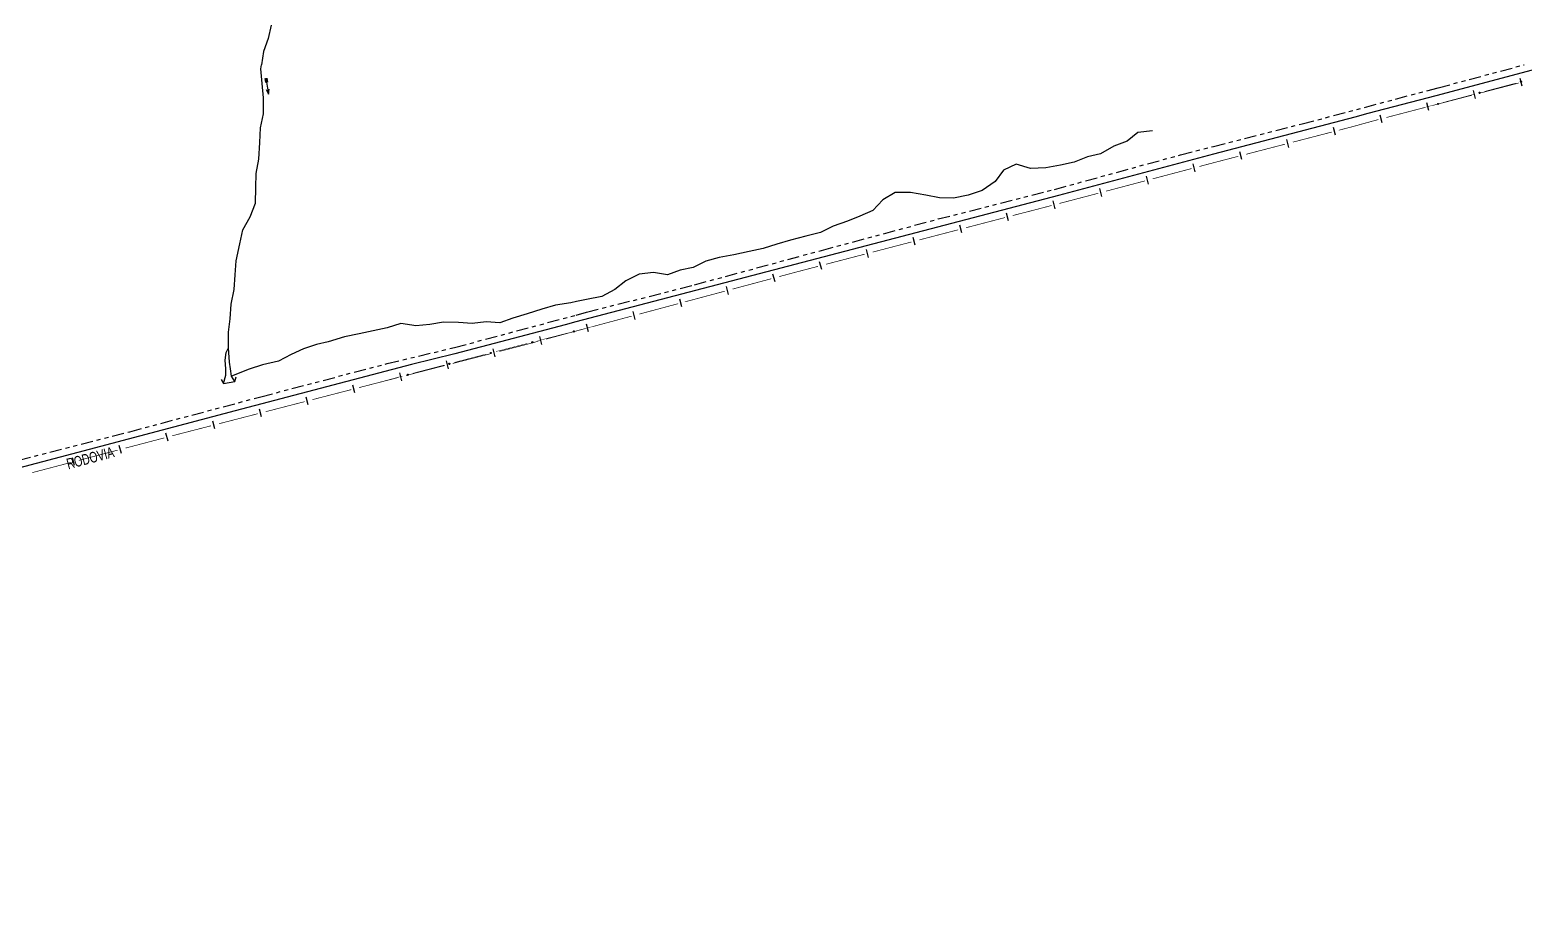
# Model space of a CAD drawing. Extents: x 208948 to 212966, y 4875285 to 4878160.
# Drawn here: x 209993 to 210550, y 4875288 to 4875617 of the extents above; entities that cross this region are included whole.
import ezdxf

# ---------------------------------------------------------------- set-up
doc = ezdxf.new("R2010")
doc.units = 0
doc.header["$LTSCALE"] = 1.5
doc.header["$MEASUREMENT"] = 0
doc.linetypes.add('TRACO_13', pattern=[8, 5, -1, 1, -1])
doc.linetypes.add('TRACO_25', pattern=[8, 3, -1, 1, -1, 1, -1])
for name, color, linetype in [('HD-CURSO-INTER', 170, 'CONTINUOUS'), ('HD-CURSO-PERENE', 170, 'CONTINUOUS'), ('HD-TXT-PERENE', 170, 'CONTINUOUS'), ('LM-LIM-SETORES-BAIRROS', 7, 'CONTINUOUS'), ('SV-EIXO-ROD-ESTR', 7, 'CONTINUOUS'), ('SV-FX-DOM-EST', 20, 'CONTINUOUS'), ('SV-PONTE-BUEIRO', 251, 'CONTINUOUS'), ('SV-ROD-ESTADUAIS', 20, 'CONTINUOUS'), ('SV-TXT-ROD-EST', 7, 'CONTINUOUS')]:
    doc.layers.add(name, color=color, linetype=linetype)
doc.styles.add('ARIAL', font='ARIAL.SHX')

# ---------------------------------------------------------------- blocks, each defined once
blk = doc.blocks.new('COD035', base_point=(211155.551577, 4877937.184838))
at = {"layer": 'HD-TXT-PERENE'}
for p, q in [((211155.551577, 4877937.590569), (211157.051577, 4877937.590569)), ((211155.551577, 4877937.190569), (211161.551577, 4877937.190569)), ((211155.551577, 4877936.790569), (211157.051577, 4877936.790569))]:
    blk.add_line(p, q, dxfattribs=at)
blk.add_lwpolyline([(211159.751577, 4877936.590569), (211161.551577, 4877937.190569), (211159.751577, 4877937.790569)], dxfattribs=at)

msp = doc.modelspace()

# ---------------------------------------------------------------- linework, layer by layer
at = {"layer": 'HD-CURSO-INTER', "linetype": 'TRACO_13'}
msp.add_polyline3d([(210411.509974, 4875579.15855, 6.549762), (210406.050024, 4875578.599398, 6.549762), (210402.012736, 4875575.261053, 6.549762), (210397.033979, 4875573.442287, 6.549762), (210392.136179, 4875570.583877, 6.549762), (210387.216786, 4875569.464857, 6.549762), (210382.338129, 4875567.546114, 6.549762), (210377.198809, 4875566.327156, 6.549762), (210371.759226, 4875565.368142, 6.549762), (210366.058945, 4875565.1489, 6.549762), (210360.677044, 4875566.728986, 6.549762), (210355.958675, 4875564.51033, 6.549762), (210352.842324, 4875560.232206, 6.549762), (210347.984893, 4875556.973931, 6.549762), (210342.766042, 4875555.235165, 6.549762), (210337.226634, 4875554.076234, 6.549762), (210332.046049, 4875554.236796, 6.549762), (210326.984761, 4875555.177069, 6.549762), (210321.203302, 4875556.237386, 6.530539), (210315.562934, 4875556.118101, 6.530539), (210310.984942, 4875553.499568, 6.530539), (210307.188278, 4875549.501427, 6.530539), (210302.409885, 4875547.302771, 6.530539), (210297.711115, 4875545.523957, 6.530539), (210292.392383, 4875543.645252, 6.530539), (210287.63412, 4875541.306642, 6.530539), (210282.194921, 4875539.927776, 6.530539), (210276.535868, 4875538.369, 6.299868), (210271.436735, 4875536.950107, 6.2422), (210266.357768, 4875535.351276, 5.838525), (210261.138441, 4875534.132327, 5.550186), (210255.379032, 4875532.953429, 5.550186), (210249.899464, 4875531.974427, 5.511741), (210244.900376, 4875530.515537, 5.338737), (210240.262068, 4875528.236891, 4.973507), (210235.342602, 4875527.197844, 4.91584), (210230.583809, 4875525.43903, 4.877394), (210225.382582, 4875526.299348, 4.877394), (210220.102665, 4875525.720182, 4.896617), (210215.144531, 4875523.221652, 4.800504), (210211.027126, 4875520.003275, 4.781281), (210206.149091, 4875517.404771, 4.781281), (210200.469597, 4875516.325828, 4.781281), (210196.735797, 4875515.536378, 4.781281), (210194.610235, 4875515.086963, 4.781281), (210188.93065, 4875514.107985, 4.781281), (210183.73149, 4875512.709098, 4.781281), (210178.352662, 4875510.930365, 4.781281), (210172.993634, 4875509.371553, 4.781281), (210168.154816, 4875507.632741, 4.781281), (210163.034035, 4875508.013219, 4.781281), (210157.834253, 4875507.294092, 4.742836), (210152.753457, 4875507.694558, 4.762059), (210147.092849, 4875507.835184, 4.800504), (210142.073211, 4875506.976085, 4.800504), (210136.793239, 4875506.456898, 4.838949), (210135.28253, 4875506.692466, 4.838949), (210131.211962, 4875507.337254, 4.838949), (210126.133031, 4875505.698436, 4.781281), (210120.913558, 4875504.639432, 4.838949), (210115.614134, 4875503.520458, 4.800504), (210110.185517, 4875502.345644, 4.723613), (210104.154587, 4875500.471957, 4.781281), (210099.70458, 4875499.476561, 4.781281), (210094.961809, 4875497.837084, 4.858172), (210090.34933, 4875495.821869, 4.91584), (210085.534821, 4875493.328525, 4.896617), (210079.679548, 4875491.864707, 4.896617), (210074.702567, 4875490.342336, 3.164135), (210068.08328, 4875487.726449, 3.164135)], dxfattribs=at)
at = {"layer": 'HD-CURSO-PERENE', "linetype": 'Continuous'}
for points in [[(210082.825279, 4875618.559999, 3.233967), (210081.773668, 4875613.570602, 3.233967), (210079.962106, 4875608.781142, 3.233967), (210079.225126, 4875603.816031, 3.233967)], [(210069.332676, 4875485.756768, 3.233967), (210068.08328, 4875487.726449, 3.233967), (210067.697701, 4875490.423539, 3.233967), (210067.304907, 4875492.875735, 3.233967), (210066.986625, 4875498.28501, 3.233967), (210066.949971, 4875500.462107, 3.233967), (210066.888482, 4875504.11424, 3.233967), (210067.530079, 4875509.083619, 3.233967), (210067.921811, 4875514.492928, 3.233967), (210069.073587, 4875519.992263, 3.233967), (210069.455341, 4875525.471562, 3.233967), (210069.807018, 4875530.710892, 3.233967), (210071.149065, 4875537.050126, 3.233967), (210072.310733, 4875542.209505, 3.233967), (210074.982353, 4875547.12899, 3.233967), (210077.034005, 4875552.188426, 3.233967), (210077.185886, 4875558.077661, 3.233967), (210077.267548, 4875563.286981, 3.233967), (210078.239282, 4875568.666323, 3.233967), (210078.621241, 4875574.785538, 3.233967), (210078.932984, 4875580.234838, 3.233967), (210079.954668, 4875585.454203, 3.233967), (210079.966597, 4875591.50341, 3.233967), (210079.45827, 4875596.782692, 3.233967), (210078.989999, 4875602.231954, 3.233967), (210079.225126, 4875603.816031, 3.233967)], [(210065.042354, 4875485.006657, 3.23), (210065.919506, 4875488.065244, 3.23), (210065.933746, 4875490.016472, 3.23), (210065.919506, 4875490.394676, 3.23), (210065.740319, 4875493.620043, 3.23), (210066.098693, 4875496.487036, 3.23), (210066.986625, 4875498.28501, 3.23)]]:
    msp.add_polyline3d(points, dxfattribs=at)
at = {"layer": 'LM-LIM-SETORES-BAIRROS', "const_width": 0.25}
for points in [[(210533.484276, 4875593.206956), (210547.999477, 4875596.989672)], [(210516.066035, 4875588.667697), (210530.581236, 4875592.450413)], [(210494.080149, 4875582.938093), (210495.744753, 4875583.371895)], [(210498.647793, 4875584.128438), (210513.162994, 4875587.911154)], [(210463.836731, 4875574.955814), (210478.355686, 4875578.724095)], [(210481.259477, 4875579.477751), (210485.131198, 4875580.482626)], [(210485.131198, 4875580.482626), (210485.940529, 4875580.692681)], [(210485.940529, 4875580.692681), (210493.810425, 4875582.863687)], [(210493.810425, 4875582.863687), (210494.080149, 4875582.938093)], [(210446.413984, 4875570.433878), (210460.93294, 4875574.202158)], [(210428.997861, 4875565.886676), (210433.831342, 4875567.166309)], [(210433.831342, 4875567.166309), (210434.185793, 4875567.260147)], [(210434.185793, 4875567.260147), (210443.510193, 4875569.680222)], [(210411.59733, 4875561.279996), (210426.097773, 4875565.118896)], [(210388.202242, 4875555.086295), (210391.296709, 4875555.905536)], [(210394.196798, 4875556.673316), (210408.697241, 4875560.512216)], [(210367.285057, 4875549.611327), (210373.885613, 4875551.33899)], [(210376.787843, 4875552.098634), (210387.429354, 4875554.883996)], [(210387.429354, 4875554.883996), (210388.202242, 4875555.086295)], [(210341.946843, 4875543.037752), (210356.460944, 4875546.824687)], [(210359.363872, 4875547.581655), (210367.113513, 4875549.567372)], [(210367.113513, 4875549.567372), (210367.285057, 4875549.611327)], [(210324.529922, 4875538.493431), (210339.044023, 4875542.280365)], [(210289.696079, 4875529.404788), (210304.21018, 4875533.191722)], [(210307.113001, 4875533.949109), (210321.627102, 4875537.736044)], [(210278.632693, 4875526.518194), (210286.793259, 4875528.647401)], [(210254.903475, 4875520.16019), (210269.392396, 4875524.04235)], [(210272.290181, 4875524.818782), (210278.085749, 4875526.371646)], [(210278.085749, 4875526.371646), (210278.632693, 4875526.518194)], [(210237.51677, 4875515.501598), (210252.005691, 4875519.383758)], [(210220.130065, 4875510.843005), (210234.618986, 4875514.725166)], [(210193.382103, 4875503.676159), (210199.845576, 4875505.407981)], [(210202.74336, 4875506.184413), (210217.232281, 4875510.066573)], [(210177.664908, 4875499.421228), (210182.466488, 4875500.721103)], [(210185.362252, 4875501.505039), (210193.084287, 4875503.595535)], [(210193.084287, 4875503.595535), (210193.382103, 4875503.676159)], [(210150.526822, 4875492.42427), (210165.051812, 4875496.169219)], [(210167.956811, 4875496.918209), (210177.640138, 4875499.414842)], [(210177.640138, 4875499.414842), (210177.664908, 4875499.421228)], [(210133.096833, 4875487.930331), (210147.621824, 4875491.67528)], [(210115.666844, 4875483.436392), (210130.191835, 4875487.181341)], [(210080.806866, 4875474.448514), (210095.331857, 4875478.193463)], [(210098.236855, 4875478.942453), (210112.761846, 4875482.687402)], [(210063.376877, 4875469.954575), (210077.901868, 4875473.699524)], [(210046.999438, 4875465.732012), (210060.471879, 4875469.205585)], [(210028.540696, 4875460.875337), (210043.046986, 4875464.692084)], [(210045.948244, 4875465.455433), (210046.915329, 4875465.709883)], [(210046.915329, 4875465.709883), (210046.999438, 4875465.732012)], [(209993.7256, 4875451.715144), (210008.23189, 4875455.531891)], [(210011.133148, 4875456.29524), (210025.639438, 4875460.111987)]]:
    msp.add_lwpolyline(points, dxfattribs=at)
at = {"layer": 'LM-LIM-SETORES-BAIRROS'}
for points in [[(210549.345429, 4875595.790333), (210548.588885, 4875598.693373)], [(210514.508946, 4875586.711815), (210513.752403, 4875589.614855)], [(210531.927187, 4875591.251074), (210531.170644, 4875594.154114)], [(210497.090705, 4875582.172556), (210496.334162, 4875585.075596)], [(210479.700444, 4875577.523418), (210478.946788, 4875580.427209)], [(210462.277698, 4875573.001481), (210461.524042, 4875575.905272)], [(210427.448359, 4875563.924778), (210426.680579, 4875566.824867)], [(210444.854952, 4875568.479545), (210444.101296, 4875571.383336)], [(210410.047827, 4875559.318098), (210409.280047, 4875562.218187)], [(210392.647296, 4875554.711418), (210391.879516, 4875557.611507)], [(210375.232845, 4875550.141089), (210374.473201, 4875553.04332)], [(210357.807244, 4875545.625739), (210357.049857, 4875548.528559)], [(210322.973402, 4875536.537096), (210322.216015, 4875539.439916)], [(210340.390323, 4875541.081417), (210339.632936, 4875543.984238)], [(210305.556481, 4875531.992775), (210304.799094, 4875534.895595)], [(210288.139559, 4875527.448453), (210287.382173, 4875530.351273)], [(210270.746541, 4875522.852268), (210269.970109, 4875525.750053)], [(210235.97313, 4875513.535084), (210235.196698, 4875516.432868)], [(210253.359835, 4875518.193676), (210252.583403, 4875521.091461)], [(210218.586425, 4875508.876492), (210217.809993, 4875511.774276)], [(210201.19972, 4875504.2179), (210200.423288, 4875507.115684)], [(210183.823711, 4875499.534534), (210183.039775, 4875502.430297)], [(210166.39464, 4875494.966383), (210165.64565, 4875497.871381)], [(210131.534662, 4875485.978505), (210130.785672, 4875488.883503)], [(210148.964651, 4875490.472444), (210148.215661, 4875493.377442)], [(210114.104673, 4875481.484566), (210113.355684, 4875484.389564)], [(210096.674685, 4875476.990627), (210095.925695, 4875479.895625)], [(210079.244696, 4875472.496688), (210078.495706, 4875475.401686)], [(210044.395746, 4875463.495904), (210043.632397, 4875466.397162)], [(210061.814707, 4875468.002749), (210061.065717, 4875470.907747)], [(210026.988199, 4875458.915808), (210026.224849, 4875461.817066)], [(210009.580651, 4875454.335712), (210008.817301, 4875457.23697)]]:
    msp.add_lwpolyline(points, dxfattribs=at)
at = {"layer": 'SV-EIXO-ROD-ESTR', "const_width": 0.18}
for points in [[(210535.393379, 4875593.874702), (210546.989808, 4875596.96061)], [(210504.469567, 4875585.645614), (210516.065997, 4875588.731522)], [(210519.931473, 4875589.760158), (210531.527902, 4875592.846066)], [(210480.940671, 4875579.395007), (210487.707131, 4875581.188057)], [(210487.707131, 4875581.188057), (210488.446428, 4875581.383963)], [(210237.056704, 4875515.378327), (210243.806577, 4875517.232838)], [(210243.806577, 4875517.232838), (210243.829147, 4875517.239039)], [(210243.829147, 4875517.239039), (210245.749161, 4875517.708583)], [(210245.749161, 4875517.708583), (210245.800423, 4875517.721119)], [(210197.692847, 4875504.878204), (210205.430695, 4875506.909389)], [(210205.430695, 4875506.909389), (210206.337221, 4875507.147352)], [(210168.678193, 4875497.399517), (210178.326125, 4875499.885229)], [(210182.19963, 4875500.883206), (210193.820146, 4875503.877138)], [(210151.228221, 4875492.835324), (210162.837672, 4875495.871878)], [(210166.707488, 4875496.884062), (210168.642397, 4875497.390155)], [(210168.642397, 4875497.390155), (210168.678193, 4875497.399517)], [(210135.751777, 4875488.775927), (210136.71763, 4875489.035019)], [(210136.71763, 4875489.035019), (210137.454662, 4875489.232728)], [(210137.454662, 4875489.232728), (210147.358404, 4875491.823139)], [(210120.298132, 4875484.630467), (210131.888366, 4875487.739562)]]:
    msp.add_lwpolyline(points, dxfattribs=at)
at = {"layer": 'SV-EIXO-ROD-ESTR'}
for points in [[(210548.75539, 4875597.544357), (210548.779315, 4875597.587015), (210548.8086, 4875597.618784), (210548.840652, 4875597.638251), (210548.87346, 4875597.648068), (210548.908157, 4875597.654331), (210548.944531, 4875597.652928), (210548.984557, 4875597.642428), (210549.027516, 4875597.618728), (210549.058089, 4875597.58659), (210549.078856, 4875597.556188), (210549.091063, 4875597.522566), (210549.096582, 4875597.488758), (210549.093875, 4875597.451023), (210549.082838, 4875597.410564), (210549.057962, 4875597.367944), (210549.029038, 4875597.336995), (210548.997542, 4875597.318979), (210548.963663, 4875597.306922), (210548.928164, 4875597.300952), (210548.892467, 4875597.302535), (210548.851751, 4875597.313721), (210548.81001, 4875597.338831), (210548.778812, 4875597.367327), (210548.760359, 4875597.398562), (210548.74924, 4875597.432183), (210548.742535, 4875597.466907), (210548.742423, 4875597.50353), (210548.75539, 4875597.544357)], [(210517.831578, 4875589.31527), (210517.855503, 4875589.357927), (210517.884788, 4875589.389696), (210517.91684, 4875589.409163), (210517.949649, 4875589.418981), (210517.984345, 4875589.425244), (210518.020719, 4875589.423841), (210518.060746, 4875589.413341), (210518.103705, 4875589.389641), (210518.134278, 4875589.357502), (210518.155045, 4875589.3271), (210518.167251, 4875589.293478), (210518.172771, 4875589.259671), (210518.170064, 4875589.221935), (210518.159027, 4875589.181477), (210518.13415, 4875589.138856), (210518.105226, 4875589.107907), (210518.07373, 4875589.089892), (210518.039851, 4875589.077834), (210518.004353, 4875589.071864), (210517.968655, 4875589.073448), (210517.927939, 4875589.084633), (210517.886198, 4875589.109744), (210517.855001, 4875589.13824), (210517.836548, 4875589.169475), (210517.825428, 4875589.203096), (210517.818723, 4875589.237819), (210517.818611, 4875589.274442), (210517.831578, 4875589.31527)], [(210533.293484, 4875593.429814), (210533.317409, 4875593.472471), (210533.346694, 4875593.50424), (210533.378746, 4875593.523707), (210533.411555, 4875593.533524), (210533.446251, 4875593.539788), (210533.482625, 4875593.538384), (210533.522651, 4875593.527884), (210533.565611, 4875593.504185), (210533.596184, 4875593.472046), (210533.61695, 4875593.441644), (210533.629157, 4875593.408022), (210533.634676, 4875593.374215), (210533.631969, 4875593.336479), (210533.620933, 4875593.29602), (210533.596056, 4875593.2534), (210533.567132, 4875593.222451), (210533.535636, 4875593.204436), (210533.501757, 4875593.192378), (210533.466258, 4875593.186408), (210533.430561, 4875593.187992), (210533.389845, 4875593.199177), (210533.348104, 4875593.224288), (210533.316907, 4875593.252783), (210533.298454, 4875593.284018), (210533.287334, 4875593.31764), (210533.280629, 4875593.352363), (210533.280517, 4875593.388986), (210533.293484, 4875593.429814)], [(210180.096277, 4875500.45497), (210180.120539, 4875500.497436), (210180.150075, 4875500.528972), (210180.18228, 4875500.548185), (210180.215165, 4875500.557742), (210180.24991, 4875500.56373), (210180.286272, 4875500.562038), (210180.326214, 4875500.551221), (210180.368984, 4875500.527182), (210180.399301, 4875500.494802), (210180.419826, 4875500.464236), (210180.431766, 4875500.430519), (210180.437018, 4875500.396669), (210180.434012, 4875500.358956), (210180.422655, 4875500.318586), (210180.397442, 4875500.276164), (210180.368273, 4875500.245445), (210180.336635, 4875500.22768), (210180.302662, 4875500.215891), (210180.267117, 4875500.210203), (210180.231433, 4875500.212069), (210180.190807, 4875500.223577), (210180.149266, 4875500.249017), (210180.118296, 4875500.277759), (210180.100091, 4875500.30914), (210180.089238, 4875500.342848), (210180.082808, 4875500.377623), (210180.082987, 4875500.414246), (210180.096277, 4875500.45497)], [(210195.590297, 4875504.446879), (210195.614559, 4875504.489345), (210195.644095, 4875504.520881), (210195.6763, 4875504.540094), (210195.709185, 4875504.549651), (210195.74393, 4875504.555639), (210195.780292, 4875504.553948), (210195.820234, 4875504.543131), (210195.863004, 4875504.519091), (210195.893322, 4875504.486711), (210195.913847, 4875504.456146), (210195.925786, 4875504.422428), (210195.931038, 4875504.388578), (210195.928032, 4875504.350866), (210195.916675, 4875504.310495), (210195.891462, 4875504.268073), (210195.862293, 4875504.237355), (210195.830655, 4875504.219589), (210195.796682, 4875504.2078), (210195.761137, 4875504.202112), (210195.725453, 4875504.203978), (210195.684827, 4875504.215486), (210195.643286, 4875504.240927), (210195.612316, 4875504.269669), (210195.594111, 4875504.301049), (210195.583258, 4875504.334757), (210195.576828, 4875504.369533), (210195.577007, 4875504.406155), (210195.590297, 4875504.446879)], [(210164.60572, 4875496.44811), (210164.629826, 4875496.490665), (210164.659246, 4875496.522309), (210164.691381, 4875496.54164), (210164.724231, 4875496.551318), (210164.758954, 4875496.557433), (210164.795321, 4875496.555875), (210164.835303, 4875496.545205), (210164.878161, 4875496.521323), (210164.908597, 4875496.489054), (210164.929234, 4875496.458564), (210164.941297, 4875496.424891), (210164.946673, 4875496.39106), (210164.943806, 4875496.353337), (210164.932597, 4875496.312925), (210164.907539, 4875496.270411), (210164.878484, 4875496.239585), (210164.846911, 4875496.221704), (210164.812982, 4875496.20979), (210164.777458, 4875496.203972), (210164.741767, 4875496.205707), (210164.701099, 4875496.217066), (210164.659465, 4875496.242354), (210164.62839, 4875496.270982), (210164.61007, 4875496.302295), (210164.599093, 4875496.335963), (210164.592536, 4875496.370715), (210164.59258, 4875496.407338), (210164.60572, 4875496.44811)], [(210149.126453, 4875492.399371), (210149.150559, 4875492.441926), (210149.179979, 4875492.473571), (210149.212113, 4875492.492902), (210149.244964, 4875492.502579), (210149.279686, 4875492.508695), (210149.316054, 4875492.507137), (210149.356035, 4875492.496466), (210149.398894, 4875492.472584), (210149.42933, 4875492.440316), (210149.449967, 4875492.409826), (210149.46203, 4875492.376152), (210149.467406, 4875492.342322), (210149.464538, 4875492.304598), (210149.453329, 4875492.264187), (210149.428272, 4875492.221672), (210149.399217, 4875492.190847), (210149.367644, 4875492.172965), (210149.333714, 4875492.161052), (210149.298191, 4875492.155233), (210149.2625, 4875492.156968), (210149.221832, 4875492.168327), (210149.180198, 4875492.193615), (210149.149122, 4875492.222243), (210149.130802, 4875492.253556), (210149.119826, 4875492.287225), (210149.113268, 4875492.321976), (210149.113313, 4875492.358599), (210149.126453, 4875492.399371)], [(210133.652776, 4875488.32684), (210133.676616, 4875488.369545), (210133.705837, 4875488.401373), (210133.73785, 4875488.420904), (210133.770639, 4875488.430787), (210133.805323, 4875488.437119), (210133.8417, 4875488.435789), (210133.881747, 4875488.425369), (210133.924754, 4875488.401755), (210133.955391, 4875488.369678), (210133.976218, 4875488.339317), (210133.988492, 4875488.30572), (210133.994079, 4875488.271924), (210133.991448, 4875488.234183), (210133.980492, 4875488.193702), (210133.955701, 4875488.151032), (210133.926839, 4875488.120025), (210133.895378, 4875488.101947), (210133.861524, 4875488.089821), (210133.826037, 4875488.083781), (210133.790336, 4875488.085293), (210133.749598, 4875488.096397), (210133.707807, 4875488.121424), (210133.676553, 4875488.149857), (210133.658038, 4875488.181055), (210133.64685, 4875488.214654), (210133.640076, 4875488.249364), (210133.639891, 4875488.285987), (210133.652776, 4875488.32684)]]:
    msp.add_lwpolyline(points, close=True, dxfattribs=at)
for points in [[(210548.742423, 4875597.50353), (210549.027516, 4875597.618728)], [(210548.742535, 4875597.466907), (210549.058089, 4875597.58659)], [(210548.747086, 4875597.486298), (210549.03826, 4875597.601906)], [(210548.74924, 4875597.432183), (210549.078856, 4875597.556188)], [(210548.749265, 4875597.451578), (210549.063207, 4875597.571833)], [(210548.750181, 4875597.522422), (210549.003115, 4875597.627854)], [(210548.75539, 4875597.544357), (210548.984557, 4875597.642428)], [(210548.757421, 4875597.415624), (210549.083932, 4875597.536399)], [(210548.760359, 4875597.398562), (210549.091063, 4875597.522566)], [(210548.769366, 4875597.567064), (210548.957506, 4875597.645369)], [(210548.773138, 4875597.383094), (210549.091035, 4875597.504401)], [(210548.778812, 4875597.367327), (210549.096582, 4875597.488758)], [(210548.779315, 4875597.587015), (210548.944531, 4875597.652928)], [(210548.795931, 4875597.605197), (210548.918043, 4875597.6504)], [(210548.796766, 4875597.352669), (210549.090928, 4875597.467661)], [(210548.8086, 4875597.618784), (210548.908157, 4875597.654331)], [(210548.81001, 4875597.338831), (210549.093875, 4875597.451023)], [(210548.834197, 4875597.328742), (210549.085546, 4875597.429516)], [(210548.851751, 4875597.313721), (210549.082838, 4875597.410564)], [(210548.876818, 4875597.311844), (210549.063023, 4875597.38681)], [(210548.892467, 4875597.302535), (210549.057962, 4875597.367944)], [(210548.914346, 4875597.303474), (210549.037426, 4875597.350347)], [(210548.928164, 4875597.300952), (210549.029038, 4875597.336995)], [(210517.818611, 4875589.274442), (210518.103705, 4875589.389641)], [(210517.818723, 4875589.237819), (210518.134278, 4875589.357502)], [(210517.823275, 4875589.257211), (210518.114448, 4875589.372819)], [(210517.825428, 4875589.203096), (210518.155045, 4875589.3271)], [(210517.825454, 4875589.22249), (210518.139395, 4875589.342745)], [(210517.82637, 4875589.293334), (210518.079303, 4875589.398766)], [(210517.831578, 4875589.31527), (210518.060746, 4875589.413341)], [(210517.83361, 4875589.186536), (210518.160121, 4875589.307312)], [(210517.836548, 4875589.169475), (210518.167251, 4875589.293478)], [(210517.845554, 4875589.337976), (210518.033694, 4875589.416282)], [(210517.849326, 4875589.154006), (210518.167223, 4875589.275314)], [(210517.855001, 4875589.13824), (210518.172771, 4875589.259671)], [(210517.855503, 4875589.357927), (210518.020719, 4875589.423841)], [(210517.872119, 4875589.376109), (210517.994231, 4875589.421312)], [(210517.872954, 4875589.123582), (210518.167116, 4875589.238573)], [(210517.884788, 4875589.389696), (210517.984345, 4875589.425244)], [(210517.886198, 4875589.109744), (210518.170064, 4875589.221935)], [(210517.910386, 4875589.099654), (210518.161735, 4875589.200429)], [(210517.927939, 4875589.084633), (210518.159027, 4875589.181477)], [(210517.953007, 4875589.082756), (210518.139211, 4875589.157723)], [(210517.968655, 4875589.073448), (210518.13415, 4875589.138856)], [(210517.990534, 4875589.074386), (210518.113614, 4875589.121259)], [(210518.004353, 4875589.071864), (210518.105226, 4875589.107907)], [(210533.280517, 4875593.388986), (210533.565611, 4875593.504185)], [(210533.280629, 4875593.352363), (210533.596184, 4875593.472046)], [(210533.28518, 4875593.371754), (210533.576354, 4875593.487362)], [(210533.287334, 4875593.31764), (210533.61695, 4875593.441644)], [(210533.28736, 4875593.337034), (210533.601301, 4875593.457289)], [(210533.288276, 4875593.407878), (210533.541209, 4875593.51331)], [(210533.293484, 4875593.429814), (210533.522651, 4875593.527884)], [(210533.295515, 4875593.30108), (210533.622026, 4875593.421856)], [(210533.298454, 4875593.284018), (210533.629157, 4875593.408022)], [(210533.30746, 4875593.45252), (210533.4956, 4875593.530825)], [(210533.311232, 4875593.26855), (210533.629129, 4875593.389858)], [(210533.316907, 4875593.252783), (210533.634676, 4875593.374215)], [(210533.317409, 4875593.472471), (210533.482625, 4875593.538384)], [(210533.334025, 4875593.490653), (210533.456137, 4875593.535856)], [(210533.33486, 4875593.238126), (210533.629022, 4875593.353117)], [(210533.346694, 4875593.50424), (210533.446251, 4875593.539788)], [(210533.348104, 4875593.224288), (210533.631969, 4875593.336479)], [(210533.372292, 4875593.214198), (210533.623641, 4875593.314973)], [(210533.389845, 4875593.199177), (210533.620933, 4875593.29602)], [(210533.414913, 4875593.1973), (210533.601117, 4875593.272266)], [(210533.430561, 4875593.187992), (210533.596056, 4875593.2534)], [(210533.45244, 4875593.18893), (210533.57552, 4875593.235803)], [(210533.466258, 4875593.186408), (210533.567132, 4875593.222451)], [(210180.082808, 4875500.377623), (210180.399301, 4875500.494802)], [(210180.082987, 4875500.414246), (210180.368984, 4875500.527182)], [(210180.087513, 4875500.396978), (210180.379594, 4875500.510275)], [(210180.089238, 4875500.342848), (210180.419826, 4875500.464236)], [(210180.089417, 4875500.362241), (210180.404302, 4875500.480005)], [(210180.090895, 4875500.433076), (210180.344655, 4875500.536501)], [(210180.096277, 4875500.45497), (210180.326214, 4875500.551221)], [(210180.097288, 4875500.326224), (210180.424746, 4875500.444409)], [(210180.100091, 4875500.30914), (210180.431766, 4875500.430519)], [(210180.110432, 4875500.477564), (210180.299186, 4875500.554377)], [(210180.112746, 4875500.29357), (210180.431595, 4875500.412355)], [(210180.118296, 4875500.277759), (210180.437018, 4875500.396669)], [(210180.120539, 4875500.497436), (210180.286272, 4875500.562038)], [(210180.136133, 4875500.26296), (210180.431197, 4875500.375617)], [(210180.137298, 4875500.515486), (210180.259765, 4875500.55972)], [(210180.149266, 4875500.249017), (210180.434012, 4875500.358956)], [(210180.150075, 4875500.528972), (210180.24991, 4875500.56373)], [(210180.173373, 4875500.238736), (210180.425513, 4875500.337516)], [(210180.190807, 4875500.223577), (210180.422655, 4875500.318586)], [(210180.215859, 4875500.221501), (210180.402652, 4875500.29499)], [(210180.231433, 4875500.212069), (210180.397442, 4875500.276164)], [(210180.253319, 4875500.212834), (210180.376767, 4875500.25873)], [(210180.267117, 4875500.210203), (210180.368273, 4875500.245445)], [(210195.576828, 4875504.369533), (210195.893322, 4875504.486711)], [(210195.577007, 4875504.406155), (210195.863004, 4875504.519091)], [(210195.581533, 4875504.388887), (210195.873614, 4875504.502185)], [(210195.583258, 4875504.334757), (210195.913847, 4875504.456146)], [(210195.583437, 4875504.354151), (210195.898322, 4875504.471914)], [(210195.584915, 4875504.424985), (210195.838676, 4875504.52841)], [(210195.590297, 4875504.446879), (210195.820234, 4875504.543131)], [(210195.591308, 4875504.318133), (210195.918766, 4875504.436318)], [(210195.594111, 4875504.301049), (210195.925786, 4875504.422428)], [(210195.604452, 4875504.469473), (210195.793207, 4875504.546286)], [(210195.606766, 4875504.28548), (210195.925615, 4875504.404265)], [(210195.612316, 4875504.269669), (210195.931038, 4875504.388578)], [(210195.614559, 4875504.489345), (210195.780292, 4875504.553948)], [(210195.630153, 4875504.254869), (210195.925217, 4875504.367526)], [(210195.631318, 4875504.507395), (210195.753785, 4875504.551629)], [(210195.643286, 4875504.240927), (210195.928032, 4875504.350866)], [(210195.644095, 4875504.520881), (210195.74393, 4875504.555639)], [(210195.667394, 4875504.230646), (210195.919533, 4875504.329425)], [(210195.684827, 4875504.215486), (210195.916675, 4875504.310495)], [(210195.709879, 4875504.21341), (210195.896672, 4875504.286899)], [(210195.725453, 4875504.203978), (210195.891462, 4875504.268073)], [(210195.747339, 4875504.204743), (210195.870787, 4875504.250639)], [(210195.761137, 4875504.202112), (210195.862293, 4875504.237355)], [(210164.592536, 4875496.370715), (210164.908597, 4875496.489054)], [(210164.59258, 4875496.407338), (210164.878161, 4875496.521323)], [(210164.59717, 4875496.390087), (210164.888833, 4875496.504455)], [(210164.599093, 4875496.335963), (210164.929234, 4875496.458564)], [(210164.599201, 4875496.355357), (210164.913651, 4875496.474276)], [(210164.600418, 4875496.426197), (210164.853798, 4875496.530552)], [(210164.60572, 4875496.44811), (210164.835303, 4875496.545205)], [(210164.607204, 4875496.319369), (210164.934226, 4875496.438755)], [(210164.61007, 4875496.302295), (210164.941297, 4875496.424891)], [(210164.619793, 4875496.470756), (210164.808264, 4875496.548261)], [(210164.622782, 4875496.286772), (210164.941192, 4875496.406727)], [(210164.62839, 4875496.270982), (210164.946673, 4875496.39106)], [(210164.629826, 4875496.490665), (210164.795321, 4875496.555875)], [(210164.646281, 4875496.256248), (210164.940929, 4875496.369987)], [(210164.64652, 4875496.508776), (210164.768823, 4875496.55346)], [(210164.659246, 4875496.522309), (210164.758954, 4875496.557433)], [(210164.659465, 4875496.242354), (210164.943806, 4875496.353337)], [(210164.68361, 4875496.232161), (210164.935385, 4875496.331866)], [(210164.701099, 4875496.217066), (210164.932597, 4875496.312925)], [(210164.726159, 4875496.215082), (210164.91268, 4875496.289256)], [(210164.741767, 4875496.205707), (210164.907539, 4875496.270411)], [(210164.76365, 4875496.206552), (210164.886928, 4875496.252901)], [(210164.777458, 4875496.203972), (210164.878484, 4875496.239585)], [(210149.113268, 4875492.321976), (210149.42933, 4875492.440316)], [(210149.113313, 4875492.358599), (210149.398894, 4875492.472584)], [(210149.117902, 4875492.341348), (210149.409565, 4875492.455717)], [(210149.119826, 4875492.287225), (210149.449967, 4875492.409826)], [(210149.119934, 4875492.306619), (210149.434384, 4875492.425537)], [(210149.121151, 4875492.377458), (210149.374531, 4875492.481814)], [(210149.126453, 4875492.399371), (210149.356035, 4875492.496466)], [(210149.127937, 4875492.27063), (210149.454958, 4875492.390016)], [(210149.130802, 4875492.253556), (210149.46203, 4875492.376152)], [(210149.140526, 4875492.422018), (210149.328997, 4875492.499523)], [(210149.143515, 4875492.238034), (210149.461925, 4875492.357988)], [(210149.149122, 4875492.222243), (210149.467406, 4875492.342322)], [(210149.150559, 4875492.441926), (210149.316054, 4875492.507137)], [(210149.167013, 4875492.207509), (210149.461662, 4875492.321248)], [(210149.167252, 4875492.460038), (210149.289555, 4875492.504721)], [(210149.179979, 4875492.473571), (210149.279686, 4875492.508695)], [(210149.180198, 4875492.193615), (210149.464538, 4875492.304598)], [(210149.204343, 4875492.183423), (210149.456118, 4875492.283127)], [(210149.221832, 4875492.168327), (210149.453329, 4875492.264187)], [(210149.246891, 4875492.166343), (210149.433413, 4875492.240517)], [(210149.2625, 4875492.156968), (210149.428272, 4875492.221672)], [(210149.284383, 4875492.157814), (210149.407661, 4875492.204163)], [(210149.298191, 4875492.155233), (210149.399217, 4875492.190847)], [(210133.639891, 4875488.285987), (210133.924754, 4875488.401755)], [(210133.640076, 4875488.249364), (210133.955391, 4875488.369678)], [(210133.644589, 4875488.268764), (210133.935531, 4875488.384955)], [(210133.646837, 4875488.234048), (210133.960538, 4875488.354931)], [(210133.64685, 4875488.214654), (210133.976218, 4875488.339317)], [(210133.647612, 4875488.304894), (210133.900334, 4875488.410832)], [(210133.652776, 4875488.32684), (210133.881747, 4875488.425369)], [(210133.655065, 4875488.198111), (210133.981334, 4875488.319539)], [(210133.658038, 4875488.181055), (210133.988492, 4875488.30572)], [(210133.666707, 4875488.349574), (210133.85469, 4875488.428256)], [(210133.670847, 4875488.165612), (210133.988501, 4875488.287555)], [(210133.676553, 4875488.149857), (210133.994079, 4875488.271924)], [(210133.676616, 4875488.369545), (210133.8417, 4875488.435789)], [(210133.693195, 4875488.38776), (210133.815217, 4875488.433208)], [(210133.694536, 4875488.135235), (210133.988467, 4875488.250815)], [(210133.705837, 4875488.401373), (210133.805323, 4875488.437119)], [(210133.707807, 4875488.121424), (210133.991448, 4875488.234183)], [(210133.732015, 4875488.111383), (210133.983162, 4875488.21266)], [(210133.749598, 4875488.096397), (210133.980492, 4875488.193702)], [(210133.77467, 4875488.09457), (210133.960724, 4875488.169909)], [(210133.790336, 4875488.085293), (210133.955701, 4875488.151032)], [(210133.812214, 4875488.086275), (210133.9352, 4875488.133394)], [(210133.826037, 4875488.083781), (210133.926839, 4875488.120025)]]:
    msp.add_lwpolyline(points, dxfattribs=at)
at = {"layer": 'SV-FX-DOM-EST', "linetype": 'TRACO_25'}
for points in [[(210434.193204, 4875573.339879, 9.904108), (210467.342307, 4875581.770968, 9.904108), (210518.014291, 4875595.220192, 9.923331), (210550.059432, 4875603.801332, 9.423543)], [(209988.741737, 4875456.326696, 5.777857), (210030.135938, 4875466.997317, 5.777857), (210079.00103, 4875480.007995, 5.787833), (210126.125893, 4875492.408668, 5.937474), (210151.171853, 4875498.368026, 6.146971), (210196.568111, 4875510.491724, 6.713154), (210200.483978, 4875511.53751, 6.713154), (210240.708031, 4875521.759116, 7.203331), (210288.020288, 4875534.598955, 8.241352), (210331.563268, 4875546.299644, 8.452801), (210374.916836, 4875557.340588, 8.712306), (210421.889037, 4875570.210457, 9.529267), (210434.193204, 4875573.339879, 9.904108)]]:
    msp.add_polyline3d(points, dxfattribs=at)
at = {"layer": 'SV-PONTE-BUEIRO', "linetype": 'Continuous'}
msp.add_polyline3d([(210064.232794, 4875486.43643, 2.804997), (210065.042354, 4875485.006657, 2.804997), (210069.332676, 4875485.756768, 2.804997), (210069.783224, 4875487.446569, 2.804997)], dxfattribs=at)
at = {"layer": 'SV-ROD-ESTADUAIS', "linetype": 'Continuous'}
for points in [[(210560.515776, 4875603.800977, 10.278949), (210517.086946, 4875592.231353, 10.278949), (210491.775367, 4875585.572973, 10.278949), (210486.988251, 4875584.317336, 10.278949), (210434.19311, 4875570.447465, 10.0675)], [(210434.19311, 4875570.447465, 10.0675), (210430.510434, 4875569.479685, 10.0675), (210376.421424, 4875555.006617, 9.221705), (210259.547148, 4875524.465916, 8.097182), (210196.482804, 4875507.925353, 6.713154), (210192.497563, 4875506.880101, 6.713154), (210151.284057, 4875495.968856, 6.501705), (210135.135943, 4875492.019159, 5.907546), (210069.479163, 4875474.728223, 5.827737), (210010.763071, 4875459.177397, 5.807786), (209950.90691, 4875443.476536, 6.156947), (209935.718028, 4875439.453169, 6.156947), (209930.920457, 4875438.213348, 6.156947), (209883.139866, 4875425.485588, 6.316564), (209816.272973, 4875407.91463, 7.683281), (209750.54616, 4875390.523703, 8.142179), (209680.988986, 4875372.232708, 8.491341), (209605.65104, 4875351.871702, 8.720789), (209529.233223, 4875331.980582, 8.850478), (209462.016311, 4875314.369612, 8.271868), (209394.569254, 4875296.318688, 8.271868), (209363.936946, 4875288.23238, 8.271868)]]:
    msp.add_polyline3d(points, dxfattribs=at)

# ---------------------------------------------------------------- block references
at = {"layer": 'HD-TXT-PERENE', "rotation": 279}
msp.add_blockref('COD035', (210080.86347, 4875598.773085), dxfattribs=at)

# ---------------------------------------------------------------- texts
at = {"layer": 'SV-TXT-ROD-EST', "style": 'ARIAL', "width": 0.7}
msp.add_text('RODOVIA', height=4, rotation=15, dxfattribs=at).set_placement((210007.212042, 4875452.924343))

doc.saveas('drawing.dxf')
